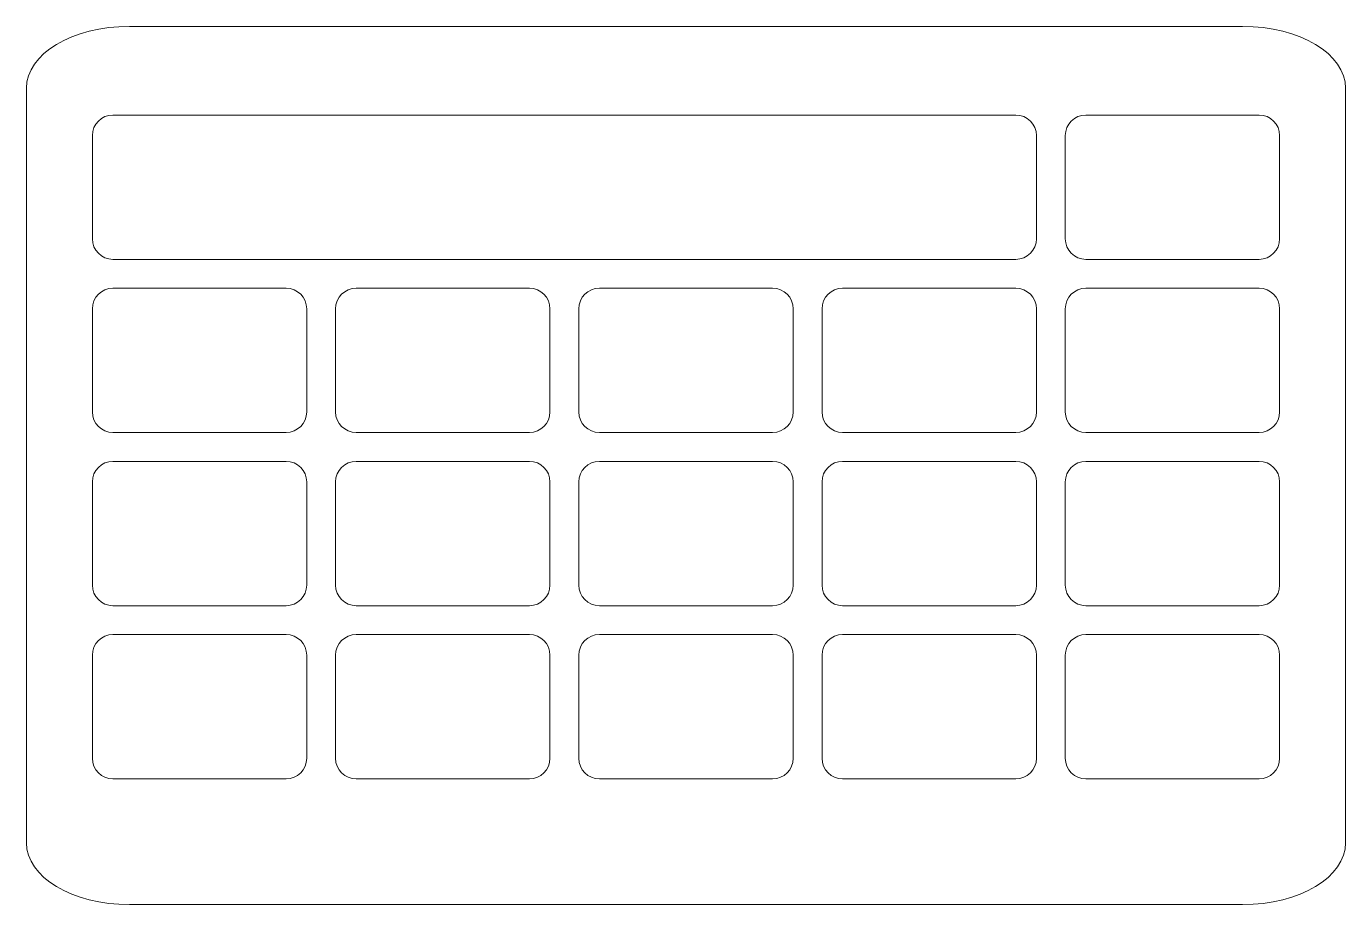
# Model space of a CAD drawing. Header units: millimetres. Extents: x -160 to 160, y -106 to 106.
import ezdxf

# ---------------------------------------------------------------- set-up
doc = ezdxf.new("R2010")
doc.units = ezdxf.units.MM

msp = doc.modelspace()

# ---------------------------------------------------------------- linework, layer by layer
at = {"color": 7, "linetype": 'Continuous', "lineweight": 15}
for p, q in [((135, 106.5), (-135, 106.5)), ((-160, 91.5), (-160, -91.5)), ((160, -91.5), (160, 91.5)), ((80, 85), (-139, 85)), ((139, 85), (97, 85)), ((-144, 80), (-144, 55)), ((85, 55), (85, 80)), ((92, 80), (92, 55)), ((144, 55), (144, 80)), ((-139, 50), (80, 50)), ((97, 50), (139, 50)), ((-97, 43), (-139, 43)), ((-38, 43), (-80, 43)), ((21, 43), (-21, 43)), ((80, 43), (38, 43)), ((139, 43), (97, 43)), ((-144, 38), (-144, 13)), ((-92, 13), (-92, 38)), ((-85, 38), (-85, 13)), ((-33, 13), (-33, 38)), ((-26, 38), (-26, 13)), ((26, 13), (26, 38)), ((33, 38), (33, 13)), ((85, 13), (85, 38)), ((92, 38), (92, 13)), ((144, 13), (144, 38)), ((-139, 8), (-97, 8)), ((-80, 8), (-38, 8)), ((-21, 8), (21, 8)), ((38, 8), (80, 8)), ((97, 8), (139, 8)), ((-97, 1), (-139, 1)), ((-38, 1), (-80, 1)), ((21, 1), (-21, 1)), ((80, 1), (38, 1)), ((139, 1), (97, 1)), ((-144, -4), (-144, -29)), ((-92, -29), (-92, -4)), ((-85, -4), (-85, -29)), ((-33, -29), (-33, -4)), ((-26, -4), (-26, -29)), ((26, -29), (26, -4)), ((33, -4), (33, -29)), ((85, -29), (85, -4)), ((92, -4), (92, -29)), ((144, -29), (144, -4)), ((-139, -34), (-97, -34)), ((-80, -34), (-38, -34)), ((-21, -34), (21, -34)), ((38, -34), (80, -34)), ((97, -34), (139, -34)), ((-97, -41), (-139, -41)), ((-38, -41), (-80, -41)), ((21, -41), (-21, -41)), ((80, -41), (38, -41)), ((139, -41), (97, -41)), ((-144, -46), (-144, -71)), ((-92, -71), (-92, -46)), ((-85, -46), (-85, -71)), ((-33, -71), (-33, -46)), ((-26, -46), (-26, -71)), ((26, -71), (26, -46)), ((33, -46), (33, -71)), ((85, -71), (85, -46)), ((92, -46), (92, -71)), ((144, -71), (144, -46)), ((-139, -76), (-97, -76)), ((-80, -76), (-38, -76)), ((-21, -76), (21, -76)), ((38, -76), (80, -76)), ((97, -76), (139, -76)), ((-135, -106.5), (135, -106.5))]:
    msp.add_line(p, q, dxfattribs=at)
for centre, start, end in [((-139, 80), 90, 180), ((80, 80), 0, 90), ((97, 80), 90, 180), ((139, 80), 0, 90), ((-139, 55), 180, 270), ((80, 55), 270, 0), ((97, 55), 180, 270), ((139, 55), 270, 0), ((-139, 38), 90, 180), ((-97, 38), 0, 90), ((-80, 38), 90, 180), ((-38, 38), 0, 90), ((-21, 38), 90, 180), ((21, 38), 0, 90), ((38, 38), 90, 180), ((80, 38), 0, 90), ((97, 38), 90, 180), ((139, 38), 0, 90), ((-139, 13), 180, 270), ((-97, 13), 270, 0), ((-80, 13), 180, 270), ((-38, 13), 270, 0), ((-21, 13), 180, 270), ((21, 13), 270, 0), ((38, 13), 180, 270), ((80, 13), 270, 0), ((97, 13), 180, 270), ((139, 13), 270, 0), ((-139, -4), 90, 180), ((-97, -4), 0, 90), ((-80, -4), 90, 180), ((-38, -4), 0, 90), ((-21, -4), 90, 180), ((21, -4), 0, 90), ((38, -4), 90, 180), ((80, -4), 0, 90), ((97, -4), 90, 180), ((139, -4), 0, 90), ((-139, -29), 180, 270), ((-97, -29), 270, 0), ((-80, -29), 180, 270), ((-38, -29), 270, 0), ((-21, -29), 180, 270), ((21, -29), 270, 0), ((38, -29), 180, 270), ((80, -29), 270, 0), ((97, -29), 180, 270), ((139, -29), 270, 0), ((-139, -46), 90, 180), ((-97, -46), 0, 90), ((-80, -46), 90, 180), ((-38, -46), 0, 90), ((-21, -46), 90, 180), ((21, -46), 0, 90), ((38, -46), 90, 180), ((80, -46), 0, 90), ((97, -46), 90, 180), ((139, -46), 0, 90), ((-139, -71), 180, 270), ((-97, -71), 270, 0), ((-80, -71), 180, 270), ((-38, -71), 270, 0), ((-21, -71), 180, 270), ((21, -71), 270, 0), ((38, -71), 180, 270), ((80, -71), 270, 0), ((97, -71), 180, 270), ((139, -71), 270, 0)]:
    msp.add_arc(centre, 5, start, end, dxfattribs=at)
for centre, major_axis, start_param, end_param in [((-135, 91.5), (-25, 0), 4.712389, 6.283185), ((135, 91.5), (25, 0), 0, 1.570796), ((-135, -91.5), (-25, 0), 0, 1.570796), ((135, -91.5), (25, 0), 4.712389, 6.283185)]:
    msp.add_ellipse(centre, major_axis=major_axis, ratio=0.6, start_param=start_param, end_param=end_param, dxfattribs=at)

doc.saveas('drawing.dxf')
